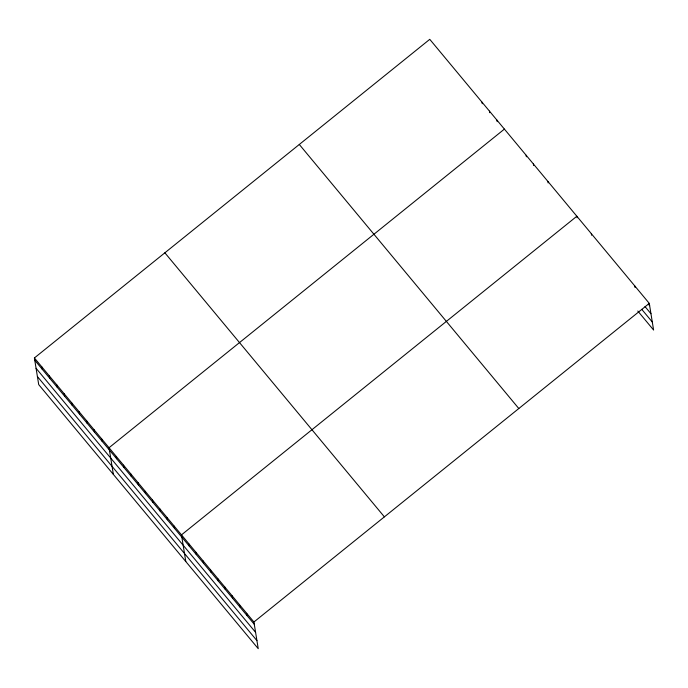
<?xml version="1.0" encoding="UTF-8"?>
<svg xmlns="http://www.w3.org/2000/svg" width="688" height="688" viewBox="0 0 688 688"><rect width="100%" height="100%" fill="white"/><g stroke="black" fill="none" stroke-linecap="round" stroke-linejoin="round"><path stroke-width="1.03" d="M34.4 357.958L253.915 622.012L258.232 648.672L38.717 384.618L34.4 357.958L429.768 39.328L649.283 303.382L653.6 330.042L637.793 311.028M504.399 129.103L109.039 447.733L113.357 474.393M253.915 622.012L649.283 303.382M648.337 304.105L649.653 305.687M645.026 306.59L650.96 313.719M641.758 309.333L652.301 322.001M299.297 144.471L518.812 408.526M164.871 252.806L384.386 516.86M34.77 360.263L254.293 624.317M36.077 368.295L255.592 632.349M37.419 376.577L256.934 640.631M634.792 285.95L635.041 287.489M591.327 233.671L591.577 235.21M577.086 217.778L576.845 216.247L181.477 534.877L185.794 561.537M547.863 181.391L548.112 182.922M533.372 163.959L533.621 165.498M526.131 155.247L526.38 156.787M496.934 120.125L497.183 121.664M489.469 111.146L489.718 112.686M482.013 102.168L482.254 103.707M246.674 613.3L247.044 615.605M239.433 604.58L239.802 606.885M232.183 595.868L232.561 598.173M224.942 587.156L225.311 589.461M217.7 578.445L218.07 580.749M210.451 569.724L210.829 572.029M203.209 561.012L203.579 563.317M195.968 552.301L196.338 554.605M188.718 543.589L189.097 545.894M174.236 526.157L174.606 528.461M166.986 517.445L167.365 519.75M159.745 508.733L160.115 511.038M152.504 500.021L152.874 502.317M145.254 491.301L145.632 493.606M138.013 482.589L138.383 484.894M130.772 473.877L131.141 476.182M123.522 465.165L123.9 467.47M116.281 456.445L116.65 458.75M101.575 438.755L101.944 441.06M94.11 429.776L94.48 432.081M86.645 420.798L87.015 423.103M79.18 411.82L79.559 414.124M71.715 402.85L72.094 405.146M64.251 393.871L64.629 396.168M56.794 384.893L57.164 387.198M49.33 375.915L49.699 378.219M41.865 366.936L42.235 369.241"/></g></svg>
